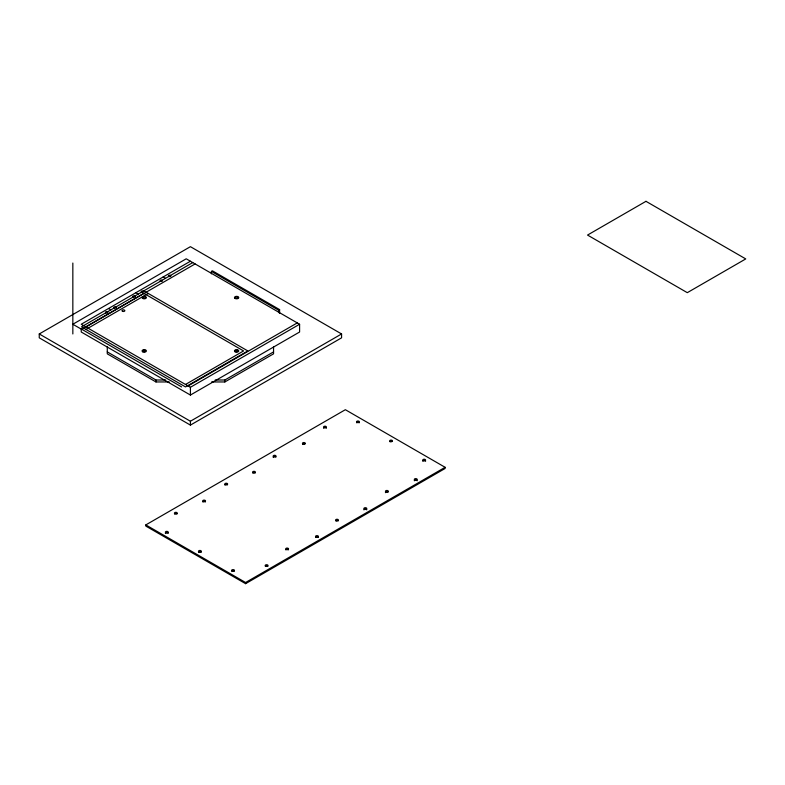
<?xml version="1.0" encoding="UTF-8"?>
<svg xmlns="http://www.w3.org/2000/svg" width="785" height="785" viewBox="0 0 785 785"><rect width="100%" height="100%" fill="white"/><g stroke="black" fill="none" stroke-linecap="round" stroke-linejoin="round"><path stroke-width="1.18" d="M39.25 333.959L190.412 246.676L341.583 333.959L341.583 337.835L190.412 425.107L39.25 337.835L39.25 333.959L190.412 421.231L341.583 333.959M190.412 261.228L81.238 324.254L190.412 387.29L299.595 324.254L299.595 332.016L190.412 395.051L81.238 332.016L81.238 328.689M192.767 262.583L81.483 326.854L185.515 386.926L247.834 350.944L143.802 290.882M85.742 326.854L143.802 293.345L243.576 350.944L185.515 384.464M195.122 263.937L81.748 329.396L72.838 324.254L186.222 258.805L299.595 324.254M85.948 329.435L148.267 293.453M211.41 273.828L211.41 271.404L212.421 270.825L279.607 309.614L279.607 313.254M211.41 271.404L278.596 310.193L279.607 309.614M188.086 385.945L297.26 322.91M215.188 380.009L224.853 380.009L273.553 351.896M211.557 381.952L224.853 381.952L273.553 353.839L273.553 346.607M145.814 524.91L345.361 409.711L445.124 467.31L445.124 468.468L245.587 583.677L145.814 526.078L145.814 524.91L245.587 582.509L445.124 467.31M107.28 351.896L155.98 380.009L165.645 380.009M107.28 346.607L107.28 353.839L155.98 381.952L169.275 381.952M163.123 276.987L165.478 278.341M135.825 292.736L138.18 294.1M108.536 308.495L110.881 309.859M81.866 329.327L181.639 386.926M278.596 310.193L278.596 312.616M245.587 582.509L245.587 583.677M224.853 380.009L224.853 381.952M190.412 387.29L190.412 395.051M190.412 421.231L190.412 425.107M155.98 380.009L155.98 381.952M72.838 263.044L72.838 333.959M252.75 472.913A1.423 0.824 0 0 1 255.223 472.913M389.811 441.68A1.423 0.824 0 0 1 392.049 441.513M422.752 461.227A1.423 0.824 0 0 1 424.175 460.402A1.423 0.824 0 0 1 425.598 461.227M385.513 492.666A1.423 0.824 0 0 1 386.338 491.685A1.423 0.824 0 0 1 388.124 492.038M356.576 422.781A1.423 0.824 0 0 1 357.95 422.173A1.423 0.824 0 0 1 359.334 422.781M302.637 444.104A1.423 0.824 0 0 1 304.874 443.937M202.726 501.909A1.423 0.824 0 0 1 204.1 501.301A1.423 0.824 0 0 1 205.474 501.909M165.39 533.349A1.423 0.824 0 0 1 166.812 532.524A1.423 0.824 0 0 1 168.235 533.349M198.526 552.238A1.423 0.824 0 0 1 199.9 551.629A1.423 0.824 0 0 1 201.274 552.238M231.801 571.166A1.423 0.824 0 0 1 234.264 571.166M285.74 549.834A1.423 0.824 0 0 1 287.114 549.225A1.423 0.824 0 0 1 288.497 549.834M335.764 520.838A1.423 0.824 0 0 1 338.237 520.838M265.35 566.289A1.423 0.824 0 0 1 267.813 566.289M315.59 537.401A1.423 0.824 0 0 1 316.973 536.793A1.423 0.824 0 0 1 318.347 537.401M363.965 509.897A1.423 0.824 0 0 1 365.339 508.866A1.423 0.824 0 0 1 366.723 509.897M414.352 480.803A1.423 0.824 0 0 1 415.736 479.772A1.423 0.824 0 0 1 417.11 480.803M174.594 513.9A1.423 0.824 0 0 1 177.057 513.9M224.844 485.002A1.423 0.824 0 0 1 226.031 484.404A1.423 0.824 0 0 1 227.454 484.806M273.16 457.292A1.423 0.824 0 0 1 274.407 456.477A1.423 0.824 0 0 1 275.967 457.076M323.557 428.198A1.423 0.824 0 0 1 324.98 427.374A1.423 0.824 0 0 1 326.403 428.198M645.976 201.323L587.533 235.068L687.297 292.668L745.75 258.922L645.976 201.323M144.568 350.198L144.224 350.169A1.305 0.756 0 0 0 142.919 350.924L142.968 351.121A1.305 0.756 0 0 0 145.146 351.454A1.305 0.756 0 0 0 144.568 350.198M235.686 351.454A1.305 0.756 0 0 0 237.865 351.121A1.305 0.756 0 0 0 236.265 350.198A1.305 0.756 0 0 0 235.686 351.454M143.302 298.123A1.305 0.756 0 0 0 145.49 297.78A1.305 0.756 0 0 0 143.89 296.858A1.305 0.756 0 0 0 143.302 298.123M336.284 520.798A1.423 0.824 0 0 0 338.423 520.082A1.423 0.824 0 0 0 336.284 519.376A1.423 0.824 0 0 0 336.284 520.798M252.976 472.737A1.423 0.824 0 0 0 255.361 472.374A1.423 0.824 0 0 0 253.614 471.363A1.423 0.824 0 0 0 252.976 472.737M203.384 501.674A1.423 0.824 0 0 0 205.523 500.958A1.423 0.824 0 0 0 203.384 500.241A1.423 0.824 0 0 0 203.384 501.674M423.164 460.638A1.423 0.824 0 0 0 425.548 460.275A1.423 0.824 0 0 0 423.802 459.264A1.423 0.824 0 0 0 423.164 460.638M385.877 491.871A1.423 0.824 0 0 0 388.261 491.498A1.423 0.824 0 0 0 386.514 490.488A1.423 0.824 0 0 0 385.877 491.871M356.949 422.409A1.423 0.824 0 0 0 359.334 422.045A1.423 0.824 0 0 0 357.587 421.035A1.423 0.824 0 0 0 356.949 422.409M390.331 441.641A1.423 0.824 0 0 0 392.471 440.935A1.423 0.824 0 0 0 390.331 440.218A1.423 0.824 0 0 0 390.331 441.641M199.184 552.002A1.423 0.824 0 0 0 201.323 551.286A1.423 0.824 0 0 0 199.184 550.57A1.423 0.824 0 0 0 199.184 552.002M286.113 549.471A1.423 0.824 0 0 0 288.497 549.098A1.423 0.824 0 0 0 286.751 548.097A1.423 0.824 0 0 0 286.113 549.471M302.863 443.937A1.423 0.824 0 0 0 305.247 443.574A1.423 0.824 0 0 0 303.501 442.563A1.423 0.824 0 0 0 302.863 443.937M232.321 571.127A1.423 0.824 0 0 0 234.46 570.42A1.423 0.824 0 0 0 232.321 569.704A1.423 0.824 0 0 0 232.321 571.127M165.802 532.77A1.423 0.824 0 0 0 168.186 532.397A1.423 0.824 0 0 0 166.44 531.386A1.423 0.824 0 0 0 165.802 532.77M364.632 509.239A1.423 0.824 0 0 0 366.772 508.523A1.423 0.824 0 0 0 364.632 507.807A1.423 0.824 0 0 0 364.632 509.239M265.575 566.122A1.423 0.824 0 0 0 267.96 565.759A1.423 0.824 0 0 0 266.213 564.749A1.423 0.824 0 0 0 265.575 566.122M316.257 537.166A1.423 0.824 0 0 0 318.396 536.449A1.423 0.824 0 0 0 316.257 535.733A1.423 0.824 0 0 0 316.257 537.166M415.02 480.145A1.423 0.824 0 0 0 417.159 479.429A1.423 0.824 0 0 0 415.02 478.722A1.423 0.824 0 0 0 415.02 480.145M174.819 513.724A1.423 0.824 0 0 0 177.204 513.361A1.423 0.824 0 0 0 175.457 512.35A1.423 0.824 0 0 0 174.819 513.724M225.207 484.639A1.423 0.824 0 0 0 227.591 484.266A1.423 0.824 0 0 0 225.844 483.256A1.423 0.824 0 0 0 225.207 484.639M273.582 456.703A1.423 0.824 0 0 0 275.967 456.34A1.423 0.824 0 0 0 274.22 455.329A1.423 0.824 0 0 0 273.582 456.703M323.969 427.619A1.423 0.824 0 0 0 326.354 427.246A1.423 0.824 0 0 0 324.607 426.235A1.423 0.824 0 0 0 323.969 427.619M235.686 298.123A1.305 0.756 0 0 0 237.865 297.78A1.305 0.756 0 0 0 236.265 296.858A1.305 0.756 0 0 0 235.686 298.123M105.847 312.764A1.187 0.687 0 0 0 107.83 312.459A1.187 0.687 0 0 0 106.377 311.616A1.187 0.687 0 0 0 105.847 312.764M141.536 292.157A1.187 0.687 0 0 0 143.527 291.853A1.187 0.687 0 0 0 142.075 291.009A1.187 0.687 0 0 0 141.536 292.157M160.434 281.246A1.187 0.687 0 0 0 162.426 280.942A1.187 0.687 0 0 0 160.964 280.098A1.187 0.687 0 0 0 160.434 281.246M168.834 276.399A1.187 0.687 0 0 0 170.816 276.094A1.187 0.687 0 0 0 169.364 275.25A1.187 0.687 0 0 0 168.834 276.399M114.247 307.916A1.187 0.687 0 0 0 116.229 307.612A1.187 0.687 0 0 0 114.777 306.768A1.187 0.687 0 0 0 114.247 307.916M133.391 297.113A1.187 0.687 0 0 0 135.167 296.524A1.187 0.687 0 0 0 133.391 295.925A1.187 0.687 0 0 0 133.391 297.113M235.098 351.798A2.139 1.236 0 0 0 238.669 351.238A2.139 1.236 0 0 0 236.049 349.727A2.139 1.236 0 0 0 235.098 351.798M235.098 298.457A2.139 1.236 0 0 0 238.669 297.908A2.139 1.236 0 0 0 236.049 296.396A2.139 1.236 0 0 0 235.098 298.457M142.713 298.457A2.139 1.236 0 0 0 146.295 297.908A2.139 1.236 0 0 0 143.675 296.396A2.139 1.236 0 0 0 142.713 298.457M142.713 351.798A2.139 1.236 0 0 0 146.295 351.238A2.139 1.236 0 0 0 143.675 349.727A2.139 1.236 0 0 0 142.713 351.798M122.705 311.38A1.423 0.824 0 0 0 124.844 310.664A1.423 0.824 0 0 0 122.705 309.957A1.423 0.824 0 0 0 122.705 311.38"/></g></svg>
